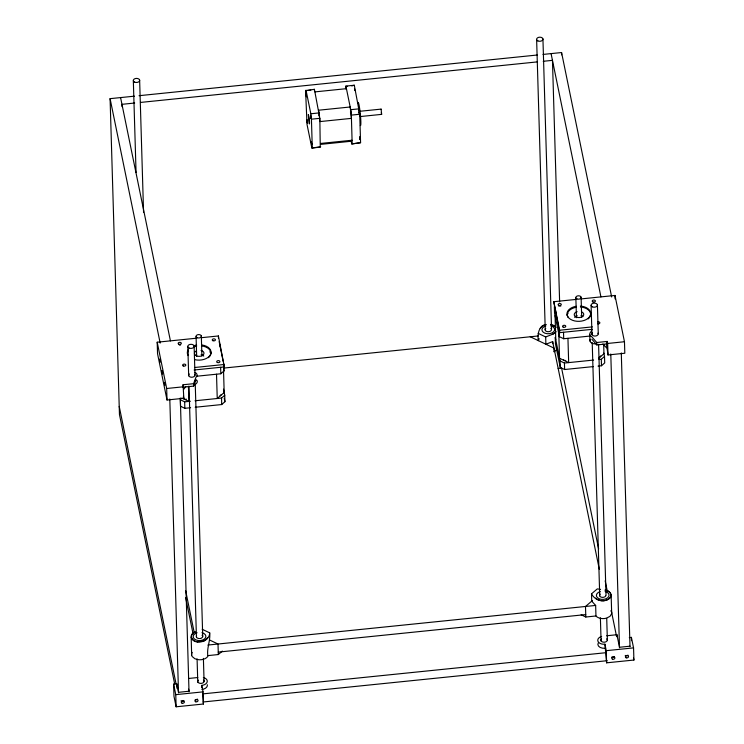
<?xml version="1.0" encoding="UTF-8"?>
<svg xmlns="http://www.w3.org/2000/svg" width="744" height="744" viewBox="0 0 744 744"><rect width="100%" height="100%" fill="white"/><g stroke="black" fill="none" stroke-linecap="round" stroke-linejoin="round"><path stroke-width="1.12" d="M191.664 655.204L191.134 635.962L192.808 633.321L195.365 631.898C188.771 633.47 191.18 642.007 197.318 641.793M610.843 596.576C612.107 592.968 608.025 590.438 604.937 590.085C609.141 589.973 613.623 595.293 609.438 598.548C603.589 603.114 594.781 600.324 591.517 593.851L597.293 588.895L600.538 589.397M381.03 109.591L381.095 109.117L381.672 114.362L360.059 116.576M183.136 387.196L193.635 386.117L193.561 383.69L196.025 377.199A5.301 3.413 -1.7 0 0 195.049 372.437M193.635 386.117L196.1 379.635A5.301 3.413 -1.7 0 1 195.123 380.277M202.145 629.257L209.687 632.856C209.576 642.267 194.947 645.55 191.134 637.385M192.231 652.395A8.472 5.459 -1.7 0 0 192.231 656.571L194.9 658.766L198.955 659.779A8.472 5.459 -1.7 0 0 207.892 656.301C206.507 648.126 210.599 640.947 209.687 632.856M539.168 338.687L538.358 340.65C537.289 334.614 538.73 325.361 546.161 324.486L542.385 325.937L540.191 328.402M591.722 330.262L590.81 332.01A5.301 3.413 -1.7 0 0 591.787 336.772L596.753 342.51L596.827 344.937L607.327 343.858L607.253 341.431L596.753 342.51M207.632 637.813L203.698 641.161L197.402 641.802M610.824 596.632C607.764 601.71 599.59 602.026 595.423 598.157M183.722 389.326L185.777 386.592M305.589 90.656L314.405 89.308L319.836 118.324L320.255 147.163L311.857 148.019L307.021 124.425L305.589 90.656L310.843 90.126M313.987 89.801L314.405 89.308M345.56 88.852L345.904 86.09L354.302 85.235L359.733 114.251L360.58 142.69L351.754 143.945L351.066 140.579M354.302 85.235L351.791 85.941M556.121 331.638L553.452 333.926L545.678 336.958L538.144 333.358M311.857 148.019L320.673 146.763M351.754 143.945L360.58 142.69M196.611 376.241L220.81 373.767L224.009 370.931L223.823 364.448M195.03 400.774L221.535 398.068L224.735 395.231L223.479 389.121M195.216 407.256L221.721 404.55L224.93 401.704L224.735 395.231M599.004 359.51L601.301 359.278L604.509 356.432L603.821 353.065M598.036 366.104L601.496 365.75L604.705 362.914L604.509 356.432M598.753 358.217L603.961 353.735L603.682 344.481M208.19 655.585L218.327 654.543L222.354 651.093M592.447 600.529L585.5 606.481L585.816 617.009L595.953 615.976L596.53 616.599A8.472 5.459 -1.7 0 0 606.49 618.152L609.968 616.367L611.652 613.726A8.472 5.459 -1.7 0 0 611.075 610.936M555.545 332.289L552.457 334.316M599.32 569.299L552.671 341.608L545.891 344.24L545.678 336.958M174.673 683.987L119.459 414.52L110.084 98.654L134.432 96.171M139.054 95.697L537.224 55.019M542.999 54.433L561.571 52.536L611.661 296.986M134.664 103.025L121.97 104.327L122.035 106.643M140.43 102.44L537.456 61.882M543.222 61.296L552.457 60.348L559.628 301.924M345.486 86.583L347.588 86.369M314.935 91.884L346.434 88.666M306.007 90.164L310.843 113.767L319.241 112.902M345.904 86.09L350.74 109.684L359.138 108.829M359.482 111.321L381.095 109.117M312.275 147.628L311.438 119.18L319.836 118.324M352.172 143.546L351.335 115.106L359.733 114.251M320.58 143.453L352.079 140.235L351.205 141.248L320.831 144.355M193.561 383.69L183.061 384.76L183.824 398.291L167.019 400.002L157.542 353.716L157.198 342.212L196.723 338.176M201.261 337.711L218.411 335.963L224.325 366.913L194.119 370.001M592.326 329.322L559.683 332.652L553.769 301.701L576.591 299.376M581.138 298.911L614.981 295.452L624.467 341.738L624.811 353.242L608.006 354.953L606.425 343.793M194.863 367.48L224.251 364.486M553.769 301.701L559.609 330.224L592.401 326.876M223.721 368.085L538.135 335.972M554.345 306.593L554.54 313.075L559.376 336.669L563.71 338.743L590.624 335.99M157.198 342.212L166.684 388.498L183.48 386.787M607.253 341.431L607.671 343.458L624.467 341.738M190.613 407.721L184.847 408.317L180.513 406.243L180.318 399.761L184.661 401.834L190.418 401.249M593.433 366.578L564.622 369.517L560.288 367.452L555.452 343.849L555.256 337.376L560.092 360.97L564.436 363.044L593.61 360.059M558.13 368.475L561.59 368.122L598.641 548.979M207.874 645.057L595.646 605.439L595.953 615.976M218.252 652.116L585.742 614.581M188.706 678.463L197.811 677.533M606.686 635.767L616.916 634.725L619.492 647.261L629.991 646.192M203.345 677.524A6.352 4.092 -1.7 0 1 207.213 681.774A6.352 4.092 -1.7 0 1 201.736 685.391L203.066 691.864L203.428 704.01L176.123 706.8L173.975 696.282L173.612 684.136L176.765 683.81L178.504 692.311L189.004 691.232L188.576 689.149M629.303 637.589L631.396 637.376L633.553 647.885L633.916 660.04L606.611 662.83L604.928 644.202A6.352 4.092 -1.7 0 1 597.962 641.328A6.352 4.092 -1.7 0 1 601.664 636.418M173.612 684.136L175.77 694.654L203.066 691.864M604.928 644.202L606.258 650.674L633.553 647.885M202.87 693.882L605.858 652.711M203.112 701.983L607.253 660.7M381.607 114.334L381.263 112.651M181.796 398.031L188.892 401.407L188.446 386.359M530.249 336.772L554.01 348.118L554.113 351.587M581.148 614.776L585.816 617.009M209.752 640.072L218.011 644.016L218.327 654.543M555.591 326.876L550.504 324.421L553.452 325.268L556.121 327.462M602.873 343.988L606.546 347.811M595.646 605.439L591.731 601.143L591.517 593.851M591.861 339.208L596.827 344.937M359.715 136.571L360.059 139.416M354.525 88.759L354.776 90.461M358.989 110.531L359.25 113.544L358.999 112.511M359.938 139.565L359.733 138.272M551.072 53.605L600.929 296.921M606.909 341.812L607.327 343.858M633.497 658.012L633.916 660.04M605.17 580.813L607.262 591.052M611.224 610.378L616.581 636.529M219.145 341.617L223.191 361.379M223.646 363.593L224.325 366.913M223.553 368.68L224.009 370.931M224.232 398.338L224.93 401.704M183.405 396.245L183.824 398.291M120.584 97.585L170.432 340.901M110.084 98.654L160.174 343.105M185.656 590.708L194.249 632.679M185.656 597.674L193.096 633.972M203.428 704.01L202.768 693.892M119.217 406.419L176.058 683.848M319.195 115.134L319.334 116.315M350.74 109.684L351.335 115.106M319.306 115.897L318.692 110.205L350.192 106.987L351.428 118.37L319.929 121.588L319.557 118.175M310.843 113.767L311.438 119.18M359.696 113.562L359.901 115.98M350.861 113.488L350.536 111.265L350.517 112.558M631.396 637.376L631.498 640.686M621.287 352.926L630.01 646.75M614.981 295.452L615.083 298.902M610.787 353.995L619.51 647.829M616.916 634.725L616.981 636.743M607.671 343.458L608.006 354.953M611.122 594.484L611.652 612.303M601.301 359.278L601.496 365.75M597.413 304.845L598.278 333.87M598.585 344.323L606.025 595.116M606.723 618.338L607.374 640.398M606.258 650.674L606.611 662.83M591.117 305.486L591.973 334.512M592.215 342.64L599.729 595.758M600.38 617.818L601.078 641.04M589.76 334.549L589.955 341.031M581.101 297.228L581.696 317.177M575.856 297.758L576.451 317.707M561.571 52.536L561.646 54.861M567.942 338.315L568.667 362.607L559.544 358.273L558.818 333.972M563.515 332.261L563.71 338.743M564.436 363.044L564.622 369.517M559.609 330.224L559.683 332.652M559.181 330.197L559.376 336.669M560.092 360.97L560.288 367.452M555.536 310.313L555.601 312.74M555.071 315.651L555.787 339.943M552.671 341.608L552.736 343.709M542.934 38.911L551.546 329.183M536.629 39.562L545.25 329.825M223.525 370.549L224.186 392.534L217.239 398.505L216.513 374.204M220.168 344.565L220.243 346.992M220.615 367.294L220.81 373.767M221.535 398.068L221.721 404.55M218.411 335.963L218.485 338.39M201.326 336.018L201.922 355.967M196.081 336.558L196.676 356.506M194.119 346.044L194.984 375.069M195.254 384.36L202.731 636.306M203.391 658.366L204.079 681.588M201.736 685.391L201.801 687.419M187.823 346.685L188.678 375.711M188.995 386.164L196.435 636.948M197.086 659.017L197.774 682.229M184.661 401.834L184.847 408.317M183.061 384.76L183.117 386.387M180.299 397.966L189.023 691.799M169.799 399.044L178.523 692.869M176.765 683.81L176.895 688.228M166.684 388.498L167.019 400.002M175.77 694.654L176.123 706.8M139.64 80.11L143.564 212.477M133.334 80.752L136.059 172.478M201.968 632.679A6.352 4.092 -1.7 0 1 204.572 638.91A6.352 4.092 -1.7 0 1 194.491 639.087A6.352 4.092 -1.7 0 1 197.104 632.763M202.052 635.218A3.181 2.046 -1.7 0 1 202.052 637.71M201.466 638.101A3.181 2.046 -1.7 0 1 199.95 638.529M199.113 638.547A3.181 2.046 -1.7 0 1 196.593 635.776M627.936 655.129A1.59 1.209 -11.6 0 1 625.211 655.408M614.284 656.524A1.59 1.209 -11.6 0 1 611.819 657.026M605.049 648.256A6.352 4.092 -1.7 0 1 598.353 642.742M606.62 638.873A3.181 2.046 -1.7 0 1 606.248 641.635A3.181 2.046 -1.7 0 1 601.952 641.709A3.181 2.046 -1.7 0 1 601.58 638.957M597.953 333.173A3.181 2.046 -1.7 0 1 594.596 336.046A3.181 2.046 -1.7 0 1 592.494 332.81M597.664 321.901A1.59 1.023 -1.7 0 1 599.859 322.803A1.59 1.023 -1.7 0 1 597.664 323.789M595.898 343.858A5.301 3.413 -1.7 0 1 590.317 339.273M558.818 306.175A1.59 1.023 -1.7 0 1 560.753 306.137M580.385 306.091A11.876 7.645 -1.7 0 1 589.025 317.446A11.876 7.645 -1.7 0 1 569.207 318.348A11.876 7.645 -1.7 0 1 576.274 306.277M567.142 315.335A11.876 7.645 -1.7 0 1 567.942 313.391M183.796 700.495A1.59 1.209 -11.6 0 1 181.071 700.774M197.448 699.109A1.59 1.209 -11.6 0 1 195.309 699.769M207.334 684.75A6.352 4.092 -1.7 0 1 201.857 689.437M203.428 680.053A3.181 2.046 -1.7 0 1 203.056 682.815A3.181 2.046 -1.7 0 1 198.76 682.89A3.181 2.046 -1.7 0 1 198.388 680.146M194.761 374.362A3.181 2.046 -1.7 0 1 191.413 377.236A3.181 2.046 -1.7 0 1 189.302 373.99M179.211 344.844A1.59 1.023 -1.7 0 1 180.429 344.825M196.909 380.286A5.301 3.413 -1.7 0 1 194.045 384.797M201.754 344.974A11.876 7.645 -1.7 0 1 210.506 354.59A11.876 7.645 -1.7 0 1 194.64 359.631M188.223 355.604A11.876 7.645 -1.7 0 1 188.223 349.745M194.649 345.495A11.876 7.645 -1.7 0 1 196.621 345.058M210.227 351.8A11.876 7.645 -1.7 0 1 211.026 353.707L210.812 353.735A11.653 7.505 -1.7 0 0 210.022 351.856M550.727 325.835A6.352 4.092 -1.7 0 1 553.331 332.066A6.352 4.092 -1.7 0 1 543.25 332.243A6.352 4.092 -1.7 0 1 545.864 325.918M556.651 349.457A8.472 5.459 -1.7 0 1 553.982 351.745M550.811 328.374A3.181 2.046 -1.7 0 1 550.439 331.136A3.181 2.046 -1.7 0 1 546.143 331.21A3.181 2.046 -1.7 0 1 545.771 328.457M605.151 591.499A6.352 4.092 -1.7 0 1 607.764 597.73A6.352 4.092 -1.7 0 1 597.683 597.897A6.352 4.092 -1.7 0 1 600.287 591.582M605.867 595.535A3.181 2.046 -1.7 0 1 604.658 596.911M603.933 597.19A3.181 2.046 -1.7 0 1 600.203 596.614A3.181 2.046 -1.7 0 1 600.203 594.121M600.65 355.902A1.59 1.023 -1.7 0 1 599.283 357.074M565.766 360.459A1.59 1.023 -1.7 0 1 563.58 359.687M574.703 317.456A4.771 3.069 -1.7 0 1 577.279 315.744M580.934 315.679A4.771 3.069 -1.7 0 1 582.887 316.618M580.506 307.03A11.653 7.505 -1.7 0 1 588.225 318.906M568.221 317.558A11.653 7.505 -1.7 0 1 576.47 307.216M581.882 312.015A4.771 3.069 -1.7 0 1 582.208 316.712A4.771 3.069 -1.7 0 1 574.963 316.219A4.771 3.069 -1.7 0 1 577.158 311.699M220.875 394.692A1.59 1.023 -1.7 0 1 219.908 395.789M186.353 399.11A1.59 1.023 -1.7 0 1 183.805 398.477M179.397 344.825A1.59 1.023 -1.7 0 1 180.615 344.807M195.551 355.539A4.771 3.069 -1.7 0 1 196.435 354.953M201.159 354.479A4.771 3.069 -1.7 0 1 203.735 356.088M201.726 345.923A11.653 7.505 -1.7 0 1 208.45 357.706M187.665 354.469A11.653 7.505 -1.7 0 1 188.446 350.61M194.751 346.434A11.653 7.505 -1.7 0 1 196.695 346.007M201.038 350.424A4.771 3.069 -1.7 0 1 203.233 354.879A4.771 3.069 -1.7 0 1 195.988 355.613A4.771 3.069 -1.7 0 1 196.314 350.908M357.883 103.118A11.653 0.995 84.2 0 1 360.217 112.939A11.653 0.995 84.2 0 1 360.319 125.42M159.579 359.268L159.941 362.328L159.635 359.194M161.95 370.838L162.313 373.897L161.95 370.838M164.322 382.416L164.684 385.466L164.322 382.416M306.119 93.642L306.482 96.701L306.119 93.642M306.891 119.803L307.263 122.862L306.891 119.803M308.342 114.669C309.513 132.544 310.304 120.035 308.342 114.669M310.574 115.422L310.946 118.473L310.574 115.422M311.355 141.583L311.727 144.634L311.355 141.583M626.216 657.817A1.59 1.209 -11.6 0 0 628.541 656.524A1.59 1.209 -11.6 0 0 626.15 655.715A1.59 1.209 -11.6 0 0 626.216 657.817M612.563 659.212A1.59 1.209 -11.6 0 0 614.897 657.919A1.59 1.209 -11.6 0 0 612.498 657.11A1.59 1.209 -11.6 0 0 612.563 659.212M592.847 301.887A1.59 1.023 -1.7 0 0 595.386 301.162A1.59 1.023 -1.7 0 0 593.201 300.12A1.59 1.023 -1.7 0 0 592.847 301.887M563.208 327.146A1.59 1.023 -1.7 0 0 565.747 326.421A1.59 1.023 -1.7 0 0 563.561 325.379A1.59 1.023 -1.7 0 0 563.208 327.146M558.744 305.366A1.59 1.023 -1.7 0 0 561.283 304.649A1.59 1.023 -1.7 0 0 559.107 303.608A1.59 1.023 -1.7 0 0 558.744 305.366M182.075 703.182A1.59 1.209 -11.6 0 0 184.41 701.89A1.59 1.209 -11.6 0 0 182.01 701.081A1.59 1.209 -11.6 0 0 182.075 703.182M195.728 701.787A1.59 1.209 -11.6 0 0 198.053 700.495A1.59 1.209 -11.6 0 0 195.663 699.686A1.59 1.209 -11.6 0 0 195.728 701.787M178.783 344.184A1.59 1.023 -1.7 0 0 181.322 343.458A1.59 1.023 -1.7 0 0 179.146 342.417A1.59 1.023 -1.7 0 0 178.783 344.184M217.341 362.477A1.59 1.023 -1.7 0 0 219.889 361.751A1.59 1.023 -1.7 0 0 217.704 360.71A1.59 1.023 -1.7 0 0 217.341 362.477M183.247 365.955A1.59 1.023 -1.7 0 0 185.786 365.239A1.59 1.023 -1.7 0 0 183.601 364.197A1.59 1.023 -1.7 0 0 183.247 365.955M212.886 340.696A1.59 1.023 -1.7 0 0 215.425 339.971A1.59 1.023 -1.7 0 0 213.24 338.929A1.59 1.023 -1.7 0 0 212.886 340.696M576.87 298.874A2.651 1.702 -1.7 0 0 581.101 297.665A2.651 1.702 -1.7 0 0 577.465 295.935A2.651 1.702 -1.7 0 0 576.87 298.874M197.095 337.664A2.651 1.702 -1.7 0 0 201.326 336.465A2.651 1.702 -1.7 0 0 197.69 334.726A2.651 1.702 -1.7 0 0 197.095 337.664M189.032 348.025A3.181 2.046 -1.7 0 0 194.119 346.574A3.181 2.046 -1.7 0 0 189.757 344.491A3.181 2.046 -1.7 0 0 189.032 348.025M592.326 306.826A3.181 2.046 -1.7 0 0 597.413 305.384A3.181 2.046 -1.7 0 0 593.052 303.301A3.181 2.046 -1.7 0 0 592.326 306.826M537.847 40.892A3.181 2.046 -1.7 0 0 542.934 39.451A3.181 2.046 -1.7 0 0 538.563 37.367A3.181 2.046 -1.7 0 0 537.847 40.892M134.552 82.091A3.181 2.046 -1.7 0 0 139.63 80.65A3.181 2.046 -1.7 0 0 135.268 78.566A3.181 2.046 -1.7 0 0 134.552 82.091"/></g></svg>
